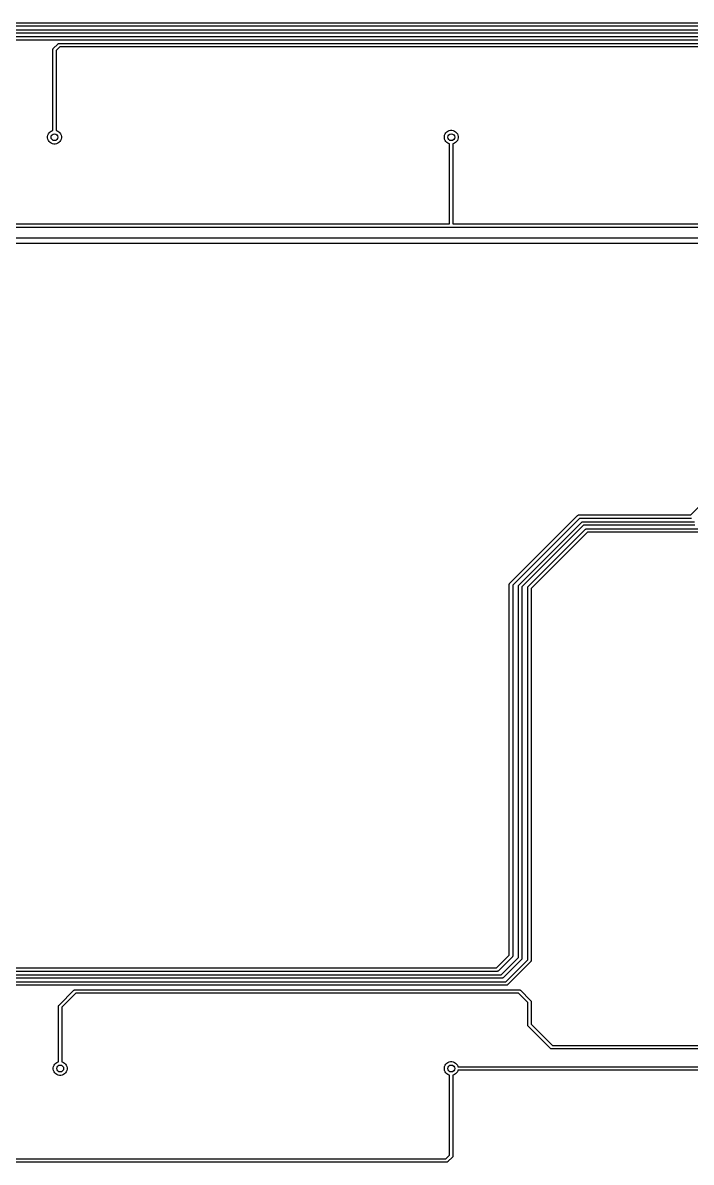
# Model space of a CAD drawing. Extents: x 70 to 232, y -100 to -50.
# Drawn here: x 174.37 to 203.43, y -99.58 to -50.02 of the extents above; entities that cross this region are included whole.
import ezdxf

# ---------------------------------------------------------------- set-up
doc = ezdxf.new("R2010")
doc.units = 0
doc.layers.add('BLACK', color=7, linetype='CONTINUOUS')

msp = doc.modelspace()

# ---------------------------------------------------------------- linework, layer by layer
at = {"layer": 'BLACK', "linetype": 'CONTINUOUS'}
for p, q in [((124.504, -50.025), (221.596, -50.025)), ((221.569, -50.175), (124.531, -50.175)), ((141.704, -50.325), (221.446, -50.325)), ((221.419, -50.475), (141.731, -50.475)), ((159.004, -50.625), (205.446, -50.625)), ((205.419, -50.775), (159.031, -50.775)), ((175.7, -51.1444), (175.894, -50.9496)), ((175.894, -50.9496), (175.897, -50.9467)), ((175.897, -50.9467), (175.901, -50.9431)), ((175.901, -50.9431), (175.908, -50.9373)), ((175.908, -50.9373), (175.921, -50.9304)), ((175.921, -50.9304), (175.935, -50.9261)), ((175.935, -50.9261), (175.95, -50.9246)), ((175.95, -50.9246), (175.954, -50.925)), ((175.954, -50.925), (205.322, -50.925)), ((175.675, -51.1963), (175.676, -51.1853)), ((175.675, -51.2), (175.675, -51.1963)), ((175.675, -51.2037), (175.675, -51.2)), ((175.675, -54.709), (175.675, -51.2037)), ((175.676, -51.1853), (175.68, -51.1712)), ((175.68, -51.1712), (175.687, -51.1581)), ((175.687, -51.1581), (175.697, -51.1467)), ((175.697, -51.1467), (175.7, -51.1444)), ((175.981, -51.075), (175.825, -51.2311)), ((175.825, -51.2311), (175.825, -54.709)), ((205.295, -51.075), (175.981, -51.075)), ((175.45, -54.9705), (175.462, -54.9125)), ((175.45, -55.0295), (175.45, -54.9705)), ((175.462, -54.9125), (175.484, -54.8579)), ((175.484, -54.8579), (175.517, -54.8088)), ((175.517, -54.8088), (175.559, -54.767)), ((175.559, -54.767), (175.608, -54.7341)), ((175.608, -54.7341), (175.662, -54.7115)), ((175.662, -54.7115), (175.675, -54.709)), ((175.825, -54.709), (175.838, -54.7115)), ((175.838, -54.7115), (175.892, -54.7341)), ((175.892, -54.7341), (175.941, -54.767)), ((175.941, -54.767), (175.983, -54.8088)), ((175.983, -54.8088), (176.016, -54.8579)), ((176.016, -54.8579), (176.038, -54.9125)), ((176.038, -54.9125), (176.05, -54.9705)), ((176.05, -54.9705), (176.05, -55.0295)), ((192.7, -54.9705), (192.712, -54.9125)), ((192.7, -55.0295), (192.7, -54.9705)), ((192.712, -54.9125), (192.734, -54.8579)), ((192.734, -54.8579), (192.767, -54.8088)), ((192.767, -54.8088), (192.809, -54.767)), ((192.809, -54.767), (192.858, -54.7341)), ((192.858, -54.7341), (192.912, -54.7115)), ((192.912, -54.7115), (192.97, -54.7)), ((192.97, -54.7), (193.03, -54.7)), ((193.03, -54.7), (193.088, -54.7115)), ((193.088, -54.7115), (193.142, -54.7341)), ((193.142, -54.7341), (193.191, -54.767)), ((193.191, -54.767), (193.233, -54.8088)), ((193.233, -54.8088), (193.266, -54.8579)), ((193.266, -54.8579), (193.288, -54.9125)), ((193.288, -54.9125), (193.3, -54.9705)), ((193.3, -54.9705), (193.3, -55.0295)), ((175.462, -55.0875), (175.45, -55.0295)), ((175.484, -55.1421), (175.462, -55.0875)), ((175.517, -55.1912), (175.484, -55.1421)), ((175.559, -55.233), (175.517, -55.1912)), ((175.608, -55.2659), (175.559, -55.233)), ((175.662, -55.2885), (175.608, -55.2659)), ((175.72, -55.3), (175.662, -55.2885)), ((175.78, -55.3), (175.72, -55.3)), ((175.838, -55.2885), (175.78, -55.3)), ((175.892, -55.2659), (175.838, -55.2885)), ((175.941, -55.233), (175.892, -55.2659)), ((175.983, -55.1912), (175.941, -55.233)), ((176.016, -55.1421), (175.983, -55.1912)), ((176.038, -55.0875), (176.016, -55.1421)), ((176.05, -55.0295), (176.038, -55.0875)), ((192.712, -55.0875), (192.7, -55.0295)), ((192.734, -55.1421), (192.712, -55.0875)), ((192.767, -55.1912), (192.734, -55.1421)), ((192.809, -55.233), (192.767, -55.1912)), ((192.858, -55.2659), (192.809, -55.233)), ((192.912, -55.2885), (192.858, -55.2659)), ((192.925, -55.291), (192.912, -55.2885)), ((192.925, -58.775), (192.925, -55.291)), ((193.088, -55.2885), (193.075, -55.291)), ((193.075, -55.291), (193.075, -58.775)), ((193.142, -55.2659), (193.088, -55.2885)), ((193.191, -55.233), (193.142, -55.2659)), ((193.233, -55.1912), (193.191, -55.233)), ((193.266, -55.1421), (193.233, -55.1912)), ((193.288, -55.0875), (193.266, -55.1421)), ((193.3, -55.0295), (193.288, -55.0875)), ((192.996, -58.925), (107.204, -58.925)), ((107.231, -58.775), (192.925, -58.775)), ((193, -58.9254), (192.996, -58.925)), ((193.004, -58.925), (193, -58.9254)), ((214.119, -58.925), (193.004, -58.925)), ((193.075, -58.775), (214.146, -58.775)), ((97.4061, -59.375), (213.794, -59.375)), ((213.748, -59.625), (97.4518, -59.625)), ((203.419, -71.425), (206.925, -67.9189)), ((195.55, -74.3944), (198.494, -71.4496)), ((198.581, -71.575), (195.675, -74.4811)), ((195.95, -74.4686), (198.669, -71.7496)), ((198.494, -71.4496), (198.497, -71.4467)), ((198.497, -71.4467), (198.508, -71.4373)), ((198.508, -71.4373), (198.521, -71.4304)), ((198.521, -71.4304), (198.535, -71.4261)), ((198.535, -71.4261), (198.546, -71.425)), ((198.546, -71.425), (198.55, -71.4246)), ((198.546, -71.425), (198.546, -71.425)), ((198.55, -71.4246), (198.554, -71.425)), ((198.554, -71.425), (203.419, -71.425)), ((203.446, -71.575), (198.581, -71.575)), ((198.669, -71.7496), (198.671, -71.7467)), ((198.671, -71.7467), (198.677, -71.7416)), ((198.677, -71.7416), (198.682, -71.7373)), ((198.682, -71.7373), (198.695, -71.7304)), ((198.695, -71.7304), (198.698, -71.7296)), ((198.698, -71.7296), (198.71, -71.7261)), ((198.71, -71.7261), (198.721, -71.725)), ((198.721, -71.725), (198.724, -71.7246)), ((198.721, -71.725), (198.721, -71.725)), ((198.724, -71.7246), (198.728, -71.725)), ((198.728, -71.725), (203.569, -71.725)), ((198.755, -71.875), (196.075, -74.5553)), ((196.35, -74.5444), (198.844, -72.0496)), ((198.931, -72.175), (196.475, -74.6311)), ((203.596, -71.875), (198.755, -71.875)), ((198.844, -72.0496), (198.847, -72.0467)), ((198.847, -72.0467), (198.852, -72.0422)), ((198.852, -72.0422), (198.858, -72.0373)), ((198.858, -72.0373), (198.871, -72.0304)), ((198.871, -72.0304), (198.873, -72.0298)), ((198.873, -72.0298), (198.885, -72.0261)), ((198.885, -72.0261), (198.896, -72.025)), ((198.896, -72.025), (198.9, -72.0246)), ((198.896, -72.025), (198.896, -72.025)), ((198.9, -72.0246), (198.904, -72.025)), ((198.904, -72.025), (203.869, -72.025)), ((203.896, -72.175), (198.931, -72.175)), ((195.525, -74.4435), (195.526, -74.4353)), ((195.525, -74.45), (195.525, -74.4435)), ((195.525, -74.4537), (195.525, -74.45)), ((195.525, -90.5689), (195.525, -74.4537)), ((195.526, -74.4353), (195.53, -74.4212)), ((195.53, -74.4212), (195.537, -74.4081)), ((195.537, -74.4081), (195.547, -74.3967)), ((195.547, -74.3967), (195.55, -74.3944)), ((195.675, -74.4811), (195.675, -90.5963)), ((195.925, -74.5243), (195.926, -74.5096)), ((195.925, -74.528), (195.925, -74.5243)), ((195.925, -90.6689), (195.925, -74.528)), ((195.926, -74.5096), (195.93, -74.4954)), ((195.93, -74.4954), (195.937, -74.4824)), ((195.937, -74.4824), (195.947, -74.471)), ((195.947, -74.471), (195.95, -74.4686)), ((196.075, -74.5553), (196.075, -90.6963)), ((196.325, -74.5937), (196.326, -74.5853)), ((196.325, -74.6), (196.325, -74.5937)), ((196.325, -74.6037), (196.325, -74.6)), ((196.325, -90.7689), (196.325, -74.6037)), ((196.326, -74.5853), (196.33, -74.5712)), ((196.33, -74.5712), (196.337, -74.5581)), ((196.337, -74.5581), (196.347, -74.5467)), ((196.347, -74.5467), (196.35, -74.5444)), ((196.475, -74.6311), (196.475, -90.7963)), ((194.969, -91.125), (195.525, -90.5689)), ((195.65, -90.6556), (195.056, -91.2504)), ((195.169, -91.425), (195.925, -90.6689)), ((195.653, -90.6533), (195.65, -90.6556)), ((195.663, -90.6419), (195.653, -90.6533)), ((195.67, -90.6288), (195.663, -90.6419)), ((195.674, -90.6147), (195.67, -90.6288)), ((195.675, -90.6037), (195.674, -90.6147)), ((195.675, -90.5963), (195.675, -90.6)), ((195.675, -90.6), (195.675, -90.6037)), ((195.675, -90.6037), (195.675, -90.6037)), ((125.304, -91.125), (194.969, -91.125)), ((196.05, -90.7556), (195.256, -91.5504)), ((195.369, -91.725), (196.325, -90.7689)), ((196.45, -90.8556), (195.456, -91.8504)), ((196.053, -90.7533), (196.05, -90.7556)), ((196.057, -90.7489), (196.053, -90.7533)), ((196.063, -90.7419), (196.057, -90.7489)), ((196.07, -90.7288), (196.063, -90.7419)), ((196.071, -90.7246), (196.07, -90.7288)), ((196.074, -90.7147), (196.071, -90.7246)), ((196.075, -90.7037), (196.074, -90.7147)), ((196.075, -90.6963), (196.075, -90.7)), ((196.075, -90.7), (196.075, -90.7037)), ((196.075, -90.7037), (196.075, -90.7037)), ((196.453, -90.8533), (196.45, -90.8556)), ((196.463, -90.8419), (196.453, -90.8533)), ((196.47, -90.8288), (196.463, -90.8419)), ((196.474, -90.8147), (196.47, -90.8288)), ((196.475, -90.8037), (196.474, -90.8147)), ((196.475, -90.7963), (196.475, -90.8)), ((196.475, -90.8), (196.475, -90.8037)), ((194.996, -91.275), (125.331, -91.275)), ((158.929, -91.425), (195.169, -91.425)), ((195.196, -91.575), (158.956, -91.575)), ((195, -91.2754), (194.996, -91.275)), ((195.004, -91.275), (195, -91.2754)), ((195.015, -91.2739), (195.004, -91.275)), ((195.004, -91.275), (195.004, -91.275)), ((195.029, -91.2696), (195.015, -91.2739)), ((195.042, -91.2627), (195.029, -91.2696)), ((195.053, -91.2533), (195.042, -91.2627)), ((195.056, -91.2504), (195.053, -91.2533)), ((195.2, -91.5754), (195.196, -91.575)), ((195.204, -91.575), (195.2, -91.5754)), ((195.215, -91.5739), (195.204, -91.575)), ((195.204, -91.575), (195.204, -91.575)), ((195.229, -91.5696), (195.215, -91.5739)), ((195.242, -91.5627), (195.229, -91.5696)), ((195.253, -91.5533), (195.242, -91.5627)), ((195.256, -91.5504), (195.253, -91.5533)), ((159.104, -91.725), (195.369, -91.725)), ((195.396, -91.875), (159.131, -91.875)), ((175.95, -92.7444), (176.594, -92.0996)), ((176.594, -92.0996), (176.597, -92.0967)), ((176.597, -92.0967), (176.603, -92.0919)), ((176.603, -92.0919), (176.608, -92.0873)), ((176.608, -92.0873), (176.621, -92.0804)), ((176.621, -92.0804), (176.635, -92.0761)), ((176.635, -92.0761), (176.65, -92.0746)), ((176.65, -92.0746), (176.654, -92.075)), ((176.654, -92.075), (195.946, -92.075)), ((195.4, -91.8754), (195.396, -91.875)), ((195.404, -91.875), (195.4, -91.8754)), ((195.415, -91.8739), (195.404, -91.875)), ((195.404, -91.875), (195.404, -91.875)), ((195.429, -91.8696), (195.415, -91.8739)), ((195.442, -91.8627), (195.429, -91.8696)), ((195.453, -91.8533), (195.442, -91.8627)), ((195.456, -91.8504), (195.453, -91.8533)), ((195.946, -92.075), (195.95, -92.0746)), ((195.95, -92.0746), (195.954, -92.075)), ((195.954, -92.075), (195.954, -92.075)), ((195.954, -92.075), (195.965, -92.0761)), ((195.965, -92.0761), (195.979, -92.0804)), ((195.979, -92.0804), (195.992, -92.0873)), ((195.992, -92.0873), (196.003, -92.0967)), ((196.003, -92.0967), (196.006, -92.0996)), ((196.006, -92.0996), (196.45, -92.5444)), ((176.681, -92.225), (176.075, -92.8311)), ((195.919, -92.225), (176.681, -92.225)), ((196.325, -92.6311), (195.919, -92.225)), ((196.325, -93.5963), (196.325, -92.6311)), ((196.45, -92.5444), (196.453, -92.5467)), ((196.453, -92.5467), (196.463, -92.5581)), ((196.463, -92.5581), (196.47, -92.5712)), ((196.47, -92.5712), (196.474, -92.5853)), ((196.474, -92.5853), (196.475, -92.5963)), ((196.475, -92.5963), (196.475, -92.5963)), ((196.475, -92.5963), (196.475, -92.6)), ((196.475, -92.6), (196.475, -92.6037)), ((196.475, -92.6037), (196.475, -93.5689)), ((175.925, -92.7963), (175.926, -92.7853)), ((175.925, -92.8), (175.925, -92.7963)), ((175.925, -92.8037), (175.925, -92.8)), ((175.925, -95.209), (175.925, -92.8037)), ((175.926, -92.7853), (175.93, -92.7712)), ((175.93, -92.7712), (175.937, -92.7581)), ((175.937, -92.7581), (175.947, -92.7467)), ((175.947, -92.7467), (175.95, -92.7444)), ((176.075, -92.8311), (176.075, -95.209)), ((196.325, -93.6), (196.325, -93.5963)), ((196.325, -93.6037), (196.325, -93.6)), ((196.326, -93.6147), (196.325, -93.6037)), ((196.325, -93.6037), (196.325, -93.6037)), ((196.33, -93.6288), (196.326, -93.6147)), ((196.337, -93.6419), (196.33, -93.6288)), ((196.347, -93.6533), (196.337, -93.6419)), ((196.475, -93.5689), (197.407, -94.5007)), ((196.35, -93.6556), (196.347, -93.6533)), ((197.32, -94.6262), (196.35, -93.6556)), ((197.322, -94.629), (197.32, -94.6262)), ((197.334, -94.6384), (197.322, -94.629)), ((197.347, -94.6454), (197.334, -94.6384)), ((197.407, -94.5007), (224.043, -94.5007)), ((197.361, -94.6496), (197.347, -94.6454)), ((197.372, -94.6507), (197.361, -94.6496)), ((197.376, -94.6511), (197.372, -94.6507)), ((197.372, -94.6507), (197.372, -94.6507)), ((197.379, -94.6507), (197.376, -94.6511)), ((224.071, -94.6507), (197.379, -94.6507)), ((175.7, -95.4705), (175.712, -95.4125)), ((175.7, -95.5295), (175.7, -95.4705)), ((175.712, -95.5875), (175.7, -95.5295)), ((175.712, -95.4125), (175.734, -95.3579)), ((175.734, -95.6421), (175.712, -95.5875)), ((175.734, -95.3579), (175.767, -95.3088)), ((175.767, -95.3088), (175.809, -95.267)), ((175.809, -95.267), (175.858, -95.2341)), ((175.858, -95.2341), (175.912, -95.2115)), ((175.912, -95.2115), (175.925, -95.209)), ((176.075, -95.209), (176.088, -95.2115)), ((176.088, -95.2115), (176.142, -95.2341)), ((176.142, -95.2341), (176.191, -95.267)), ((176.191, -95.267), (176.233, -95.3088)), ((176.233, -95.3088), (176.266, -95.3579)), ((176.266, -95.3579), (176.288, -95.4125)), ((176.288, -95.5875), (176.266, -95.6421)), ((176.288, -95.4125), (176.3, -95.4705)), ((176.3, -95.5295), (176.288, -95.5875)), ((176.3, -95.4705), (176.3, -95.5295)), ((192.7, -95.4705), (192.712, -95.4125)), ((192.7, -95.5295), (192.7, -95.4705)), ((192.712, -95.5875), (192.7, -95.5295)), ((192.712, -95.4125), (192.734, -95.3579)), ((192.734, -95.6421), (192.712, -95.5875)), ((192.734, -95.3579), (192.767, -95.3088)), ((192.767, -95.3088), (192.809, -95.267)), ((192.809, -95.267), (192.858, -95.2341)), ((192.858, -95.2341), (192.912, -95.2115)), ((192.912, -95.2115), (192.97, -95.2)), ((192.97, -95.2), (193.03, -95.2)), ((193.03, -95.2), (193.088, -95.2115)), ((193.088, -95.2115), (193.142, -95.2341)), ((193.142, -95.2341), (193.191, -95.267)), ((193.191, -95.267), (193.233, -95.3088)), ((193.233, -95.3088), (193.266, -95.3579)), ((193.266, -95.3579), (193.288, -95.4125)), ((193.288, -95.5875), (193.266, -95.6421)), ((193.288, -95.4125), (193.291, -95.425)), ((193.291, -95.575), (193.288, -95.5875)), ((193.291, -95.425), (223.619, -95.425)), ((223.646, -95.575), (193.291, -95.575)), ((175.767, -95.6912), (175.734, -95.6421)), ((175.809, -95.733), (175.767, -95.6912)), ((175.858, -95.7659), (175.809, -95.733)), ((175.912, -95.7885), (175.858, -95.7659)), ((175.97, -95.8), (175.912, -95.7885)), ((176.03, -95.8), (175.97, -95.8)), ((176.088, -95.7885), (176.03, -95.8)), ((176.142, -95.7659), (176.088, -95.7885)), ((176.191, -95.733), (176.142, -95.7659)), ((176.233, -95.6912), (176.191, -95.733)), ((176.266, -95.6421), (176.233, -95.6912)), ((192.767, -95.6912), (192.734, -95.6421)), ((192.809, -95.733), (192.767, -95.6912)), ((192.858, -95.7659), (192.809, -95.733)), ((192.912, -95.7885), (192.858, -95.7659)), ((192.925, -95.791), (192.912, -95.7885)), ((192.925, -99.0037), (192.925, -95.791)), ((193.088, -95.7885), (193.075, -95.791)), ((193.075, -95.791), (193.075, -99.2963)), ((193.142, -95.7659), (193.088, -95.7885)), ((193.191, -95.733), (193.142, -95.7659)), ((193.233, -95.6912), (193.191, -95.733)), ((193.266, -95.6421), (193.233, -95.6912)), ((192.925, -99.2689), (192.925, -99.0037)), ((192.925, -99.0037), (192.925, -99.0037)), ((192.796, -99.575), (107.104, -99.575)), ((107.131, -99.425), (192.769, -99.425)), ((192.769, -99.425), (192.925, -99.2689)), ((192.8, -99.5754), (192.796, -99.575)), ((192.804, -99.575), (192.8, -99.5754)), ((192.815, -99.5739), (192.804, -99.575)), ((192.804, -99.575), (192.804, -99.575)), ((192.829, -99.5696), (192.815, -99.5739)), ((192.842, -99.5627), (192.829, -99.5696)), ((192.853, -99.5533), (192.842, -99.5627)), ((192.856, -99.5504), (192.853, -99.5533)), ((193.05, -99.3556), (192.856, -99.5504)), ((193.053, -99.3533), (193.05, -99.3556)), ((193.059, -99.3467), (193.053, -99.3533)), ((193.063, -99.3419), (193.059, -99.3467)), ((193.07, -99.3288), (193.063, -99.3419)), ((193.074, -99.3147), (193.07, -99.3288)), ((193.075, -99.3), (193.074, -99.3147)), ((193.075, -99.2963), (193.075, -99.3))]:
    msp.add_line(p, q, dxfattribs=at)
at = {"layer": 'BLACK'}
for centre in [(175.75, -55), (193, -55), (176, -95.5), (193, -95.5)]:
    msp.add_circle(centre, 0.15, dxfattribs=at)

doc.saveas('drawing.dxf')
